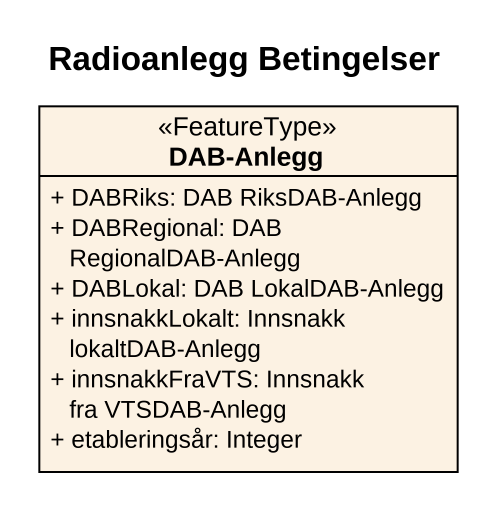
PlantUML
@startuml
title Radioanlegg Betingelser
hide circle
hide empty members
skinparam classAttributeIconSize 0
class "DAB-Anlegg" as DAB_Anlegg <<FeatureType>> {
  + DABRiks: DAB RiksDAB-Anlegg
  + DABRegional: DAB RegionalDAB-Anlegg
  + DABLokal: DAB LokalDAB-Anlegg
  + innsnakkLokalt: Innsnakk lokaltDAB-Anlegg
  + innsnakkFraVTS: Innsnakk fra VTSDAB-Anlegg
  + etableringsår: Integer
}
@enduml
